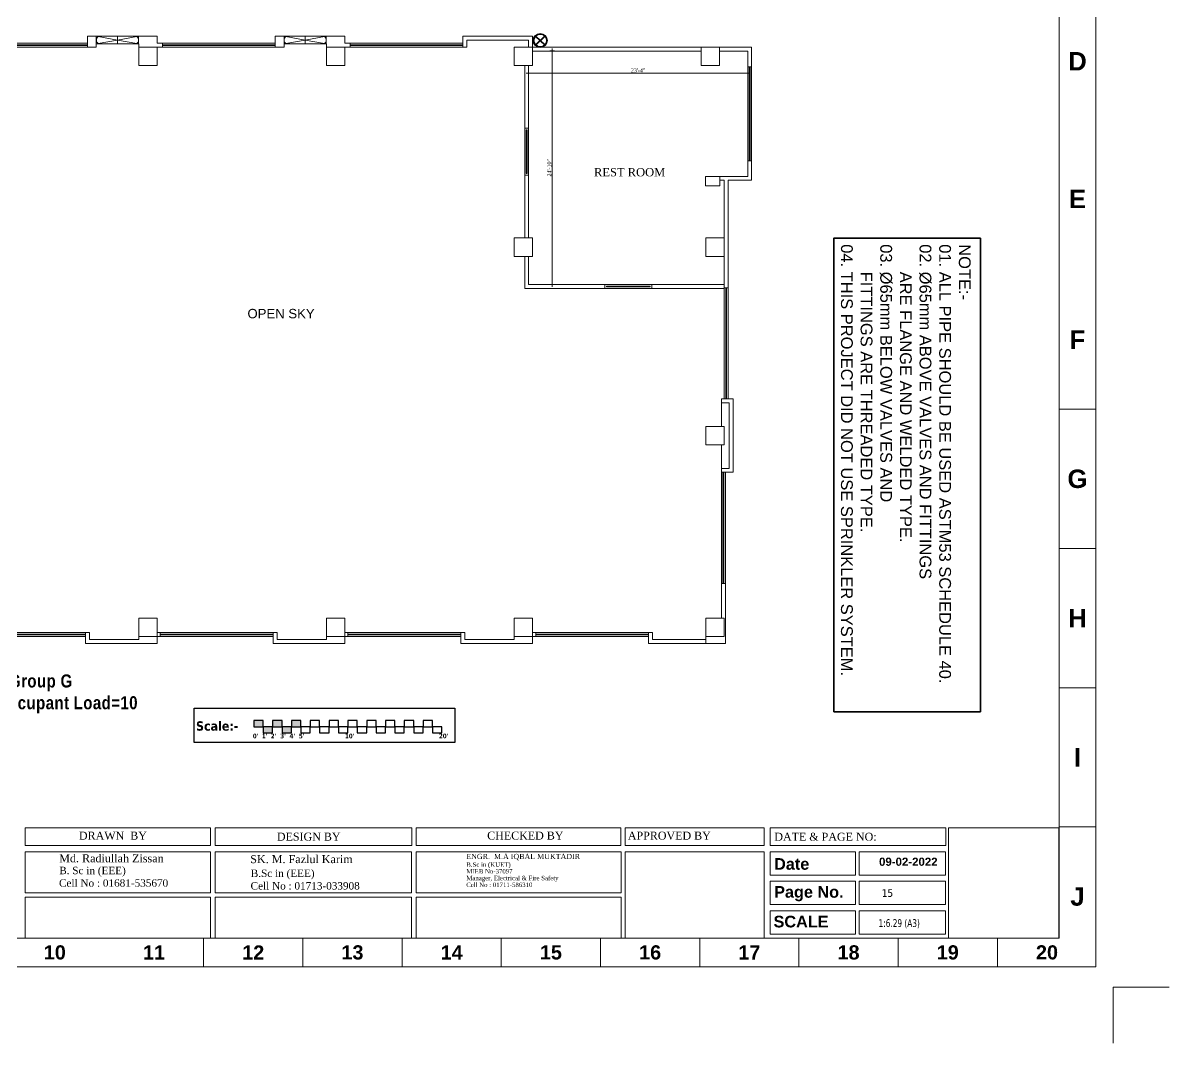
# Model space of a CAD drawing. Header units: inches. Extents: x -98933 to 1585249, y -3352739 to 192771.
# Drawn here: x 42716 to 44179, y 49138 to 50440 of the extents above; entities that cross this region are included whole.
import ezdxf

# ---------------------------------------------------------------- set-up
doc = ezdxf.new("R2010")
doc.units = ezdxf.units.IN
doc.header["$MEASUREMENT"] = 0
doc.header["$PDMODE"] = 35
doc.layers.get('0').update_dxf_attribs({"lineweight": 0})
doc.layers.get('Defpoints').update_dxf_attribs({"lineweight": 0})
for name, color, linetype in [('-TB', 7, 'Continuous'), ('FIREFIGHTING', 241, 'Continuous'), ('sprinkler', 100, 'Continuous'), ('T2', 254, 'Continuous')]:
    doc.layers.add(name, color=color, linetype=linetype)
for name, color, linetype, lineweight in [('AN-TEXT', 251, 'Continuous', 15), ('coloum', 220, 'Continuous', 0), ('COLUMN-2', 102, 'Continuous', 0), ('DIM 01', 250, 'Continuous', 9), ('DIM_WORKING', 7, 'Continuous', 0), ('FF-VALVES', 170, 'Continuous', 18), ('FIRE TEX', 7, 'Continuous', 53), ('Inline', 7, 'Continuous', 0), ('Layer1', 134, 'Continuous', 0), ('NI_TEXT', 144, 'Continuous', 15), ('Outline', 7, 'Continuous', 0), ('Scale', 7, 'Continuous', 0), ('Scale_Text', 7, 'Continuous', 0), ('SHEET', 186, 'Continuous', 35), ('Stair', 171, 'Continuous', 0), ('SYMBLE', 86, 'Continuous', 0), ('TEXT_TITLEBOX', 7, 'Continuous', 13), ('Titelblk', 7, 'Continuous', 25), ('TITLE', 7, 'Continuous', 20), ('WALL (I)', 7, 'Continuous', 0), ('workingdim', 252, 'Continuous', 5)]:
    doc.layers.add(name, color=color, linetype=linetype, lineweight=lineweight)
doc.styles.add('ARCH', font='times.ttf')
doc.styles.add('AREAL', font='arial.ttf')
doc.styles.add('arial narrow', font='tahoma.ttf')
doc.styles.add('isop', font='isocpeur.ttf')
doc.styles.add('REG', font='times.ttf')
doc.styles.add('SHT-TEXT-1', font='times.ttf', dxfattribs={"height": 12})
doc.styles.get("Standard").update_dxf_attribs({"font": 'arialbd.ttf', "height": 24})
doc.styles.add('style1', font='arial.ttf')
doc.dimstyles.new('Dim-Pres', dxfattribs={"dimtxt": 5.5, "dimasz": 2, "dimexe": 1.5, "dimexo": 1.5, "dimgap": 1, "dimtad": 3, "dimdec": 0, "dimzin": 3, "dimdsep": 46, "dimlunit": 4, "dimtxsty": 'REG', "dimblk": 'point', "dimcen": 2, "dimclrd": 256, "dimclre": 256, "dimclrt": 7, "dimadec": 0, "dimazin": 0, "dimtfac": 0.75, "dimtdec": 0, "dimtmove": 1, "dimatfit": 3, "dimldrblk": 'point', "dimfxl": 0, "dimtolj": 1, "dimtzin": 0, "dimlwd": -1, "dimlwe": -1, "dimarcsym": 1})

# ---------------------------------------------------------------- blocks, each defined once
blk = doc.blocks.new('dot')
at = {"color": 4}
for p, q in [((-1.5, 0), (1.5, 0)), ((0, 1.5), (0, -1.5))]:
    blk.add_line(p, q, dxfattribs=at)
at = {"color": 6, "const_width": 0.5}
blk.add_lwpolyline([(-0.25, 0, 1), (0.25, 0, 1)], format="xyb", close=True, dxfattribs=at)
blk = doc.blocks.new('point')
blk.add_blockref('dot', (0, 0))
blk = doc.blocks.new('*D370')
at = {"layer": 'Defpoints', "color": 0, "ltscale": 30, "transparency": 16777216}
for p in [(43392.3, 50404), (43391.7, 50106), (43397.5, 50106)]:
    blk.add_point(p, dxfattribs=at)
at = {"layer": 'Layer1', "ltscale": 30, "transparency": 16777216}
for p, q in [((43391.7, 50404), (43390.2, 50404)), ((43391.7, 50402), (43391.7, 50108)), ((43395.7, 50106), (43390.2, 50106))]:
    blk.add_line(p, q, dxfattribs=at)
at = {"layer": 'Layer1', "ltscale": 30, "transparency": 16777216, "xscale": 2, "yscale": 2, "zscale": 2}
for p, rotation in [((43391.7, 50404), 90), ((43391.7, 50106), 270)]:
    blk.add_blockref('point', p, dxfattribs=dict(at, rotation=rotation))
at = {"layer": 'Layer1', "color": 7, "ltscale": 30, "transparency": 16777216, "insert": (43388.1, 50255), "char_height": 5, "attachment_point": 5, "rotation": 90, "style": 'REG'}
blk.add_mtext('\\A1;24\'-10"', dxfattribs=at)
blk = doc.blocks.new('*D371')
at = {"layer": 'Defpoints', "color": 0, "ltscale": 30, "transparency": 16777216}
for p in [(43361.7, 50385.5), (43641.2, 50385.5), (43641.2, 50375.7)]:
    blk.add_point(p, dxfattribs=at)
at = {"layer": 'Layer1', "ltscale": 30, "transparency": 16777216}
for p, q in [((43361.7, 50379.7), (43361.7, 50374.2)), ((43363.7, 50375.7), (43639.2, 50375.7)), ((43641.2, 50379.7), (43641.2, 50374.2))]:
    blk.add_line(p, q, dxfattribs=at)
at = {"layer": 'Layer1', "ltscale": 30, "transparency": 16777216, "xscale": 2, "yscale": 2, "zscale": 2, "rotation": 180}
blk.add_blockref('point', (43361.7, 50375.7), dxfattribs=at)
at = {"layer": 'Layer1', "ltscale": 30, "transparency": 16777216, "xscale": 2, "yscale": 2, "zscale": 2}
blk.add_blockref('point', (43641.2, 50375.7), dxfattribs=at)
at = {"layer": 'Layer1', "color": 7, "ltscale": 30, "transparency": 16777216, "insert": (43501.4, 50379.2), "char_height": 5, "attachment_point": 5, "style": 'REG'}
blk.add_mtext('\\A1;23\'-4"', dxfattribs=at)
blk = doc.blocks.new('hkhjhj')
at = {"layer": 'FIRE TEX'}
h = blk.add_hatch(color=1, dxfattribs=at)
h.paths.add_polyline_path([(-254795, 700848, 1), (-254755, 699094, 1)])
h.paths.add_polyline_path([(-254793, 700778, -1), (-254757, 699164, -1)], flags=16)
at = {"layer": 'sprinkler', "color": 1}
for radius in [877, 807]:
    blk.add_circle((-254775, 699971), radius, dxfattribs=at)
at = {"layer": 'T2', "color": 1, "linetype": 'Continuous', "lineweight": 40}
for p, q in [((-255359, 700527), (-254191, 699414)), ((-254196, 700533), (-255354, 699409))]:
    blk.add_line(p, q, dxfattribs=at)
blk = doc.blocks.new('www')
at = {"layer": 'SHEET', "color": 7}
blk.add_lwpolyline([(-53842.73, 39693.39), (-53450.73, 39693.39), (-53450.73, 39572.23), (-53842.73, 39572.23)], close=True, dxfattribs=at)
at = {"layer": 'NI_TEXT', "insert": (-53837.57, 39685.33), "char_height": 9.7537, "width": 1359.5649, "attachment_point": 1, "style": 'AREAL'}
blk.add_mtext('{\\C5;NOTE:-\\C96;\\P\\C0;01. ALL PIPE SHOULD BE USED ASTM53 SCHEDULE 40.\\P02. Ø65mm ABOVE VALVES AND FITTINGS \\P      ARE FLANGE AND WELDED TYPE.\\P03. Ø65mm BELOW VALVES AND \\P      FITTINGS ARE THREADED TYPE.\\P04. THIS PROJECT DID NOT USE SPRINKLER SYSTEM.}', dxfattribs=at)
blk = doc.blocks.new('PAGE')
at = {"layer": 'Inline', "color": 252, "lineweight": 15}
blk.add_lwpolyline([(178051640.63, 22656441.11), (178051640.63, 22657235.79), (178050505.36, 22657235.79), (178050505.36, 22656441.11)], close=True, dxfattribs=at)
at = {"layer": 'Outline', "color": 252, "lineweight": 15}
for p, q in [((178051662.57, 22656424.24), (178051662.57, 22657252.66)), ((178050483.42, 22656424.24), (178051662.57, 22656424.24))]:
    blk.add_line(p, q, dxfattribs=at)
at = {"layer": 'Scale', "color": 252, "lineweight": 9}
for p, q in [((178051640.63, 22656755.67), (178051662.57, 22656755.67)), ((178051640.63, 22656672.88), (178051662.57, 22656672.88)), ((178051640.63, 22656590.1), (178051662.57, 22656590.1)), ((178051640.63, 22656507.32), (178051662.57, 22656507.32)), ((178051640.63, 22656507.32), (178051662.57, 22656507.32)), ((178051640.63, 22656507.32), (178051662.57, 22656507.32)), ((178051131.99, 22656424.24), (178051131.99, 22656441.11)), ((178051190.99, 22656424.24), (178051190.99, 22656441.11)), ((178051249.99, 22656424.24), (178051249.99, 22656441.11)), ((178051308.99, 22656424.24), (178051308.99, 22656441.11)), ((178051367.98, 22656424.24), (178051367.98, 22656441.11)), ((178051426.98, 22656424.24), (178051426.98, 22656441.11)), ((178051485.98, 22656424.24), (178051485.98, 22656441.11)), ((178051544.98, 22656424.24), (178051544.98, 22656441.11)), ((178051603.97, 22656424.24), (178051603.97, 22656441.11))]:
    blk.add_line(p, q, dxfattribs=at)
at = {"layer": 'Scale_Text', "color": 252, "lineweight": 13, "attachment_point": 5}
for s, insert, char_height, width in [('D', (178051651.6, 22656962.62), 10.97, 8.3603), ('E', (178051651.6, 22656880.75), 10.97, 8.3603), ('F', (178051651.6, 22656797.06), 10.97, 8.3603), ('G', (178051651.6, 22656714.27), 10.97, 8.3603), ('H', (178051651.6, 22656631.49), 10.97, 8.3603), ('I', (178051651.6, 22656548.71), 10.97, 8.3603), ('J', (178051651.6, 22656465.93), 10.97, 8.3603), ('10', (178051043.5, 22656432.67), 8.435, 2.5102), ('11', (178051102.49, 22656432.67), 8.435, 2.5102), ('12', (178051161.49, 22656432.67), 8.435, 2.5102), ('13', (178051220.49, 22656432.67), 8.435, 2.5102), ('14', (178051279.49, 22656432.67), 8.435, 2.5102), ('15', (178051338.49, 22656432.67), 8.435, 2.5102), ('16', (178051397.48, 22656432.67), 8.435, 2.5102), ('17', (178051456.48, 22656432.67), 8.435, 2.5102), ('18', (178051515.48, 22656432.67), 8.435, 2.5102), ('19', (178051574.48, 22656432.67), 8.435, 2.5102), ('20', (178051633.47, 22656432.67), 8.435, 2.5102)]:
    blk.add_mtext(s, dxfattribs=dict(at, insert=insert, char_height=char_height, width=width))
blk = doc.blocks.new('Title')
at = {"layer": 'Defpoints', "color": 1, "ltscale": 10}
blk.add_lwpolyline([(-98623, -88042.4), (-98623, -87942.4), (-98523, -87942.4)], dxfattribs=at)
at = {"layer": 'Titelblk', "color": 3, "linetype": 'Continuous', "lineweight": 0, "xscale": 3.014611567961765, "yscale": 3.014611567959946, "zscale": 3.014611567966516}
blk.add_blockref('PAGE', (-536855255.8, -68388224), dxfattribs=at)

msp = doc.modelspace()

# ---------------------------------------------------------------- hatches: boundary and pattern name
at = {"layer": 'DIM 01', "lineweight": -2}
h = msp.add_hatch(color=2, dxfattribs=at)
h.dxf.hatch_style = 1
h.paths.add_polyline_path([(43023.06, 49549.84), (43011.06, 49549.84), (43011.06, 49541.9), (43023.06, 49541.9)])
h.paths.add_polyline_path([(43047.06, 49549.84), (43035.06, 49549.84), (43035.06, 49541.9), (43047.06, 49541.9)])
h.paths.add_polyline_path([(43059.06, 49541.9), (43047.06, 49541.9), (43047.06, 49533.95), (43059.06, 49533.95)])
h.paths.add_polyline_path([(43035.06, 49541.9), (43023.06, 49541.9), (43023.06, 49533.95), (43035.06, 49533.95)])
h.paths.add_polyline_path([(43071.06, 49549.84), (43059.06, 49549.84), (43059.06, 49541.9), (43071.06, 49541.9)])

# ---------------------------------------------------------------- linework, layer by layer
at = {"layer": 'COLUMN-2', "color": 7}
for points in [[(43366.7, 50408.98), (43343.2, 50408.98), (43343.2, 50385.48), (43366.7, 50385.48)], [(43581.7, 50408.98), (43605.2, 50408.98), (43605.2, 50385.48), (43581.7, 50385.48)], [(43366.7, 50141.98), (43343.2, 50141.98), (43343.2, 50165.48), (43366.7, 50165.48)], [(43587.7, 50141.98), (43611.2, 50141.98), (43611.2, 50165.48), (43587.7, 50165.48)]]:
    msp.add_lwpolyline(points, close=True, dxfattribs=at)
msp.add_lwpolyline([(43605.45, 50243.98), (43587.45, 50243.98), (43587.45, 50231.98), (43605.45, 50231.98), (43605.45, 50243.98)], dxfattribs=at)
at = {"layer": 'DIM 01', "color": 7, "lineweight": -2}
for points in [[(42934.92, 49565.32), (43267.55, 49565.32), (43267.55, 49521.55), (42934.92, 49521.55)], [(43011.06, 49541.9), (43023.06, 49541.9), (43023.06, 49549.84), (43011.06, 49549.84)], [(43035.06, 49541.9), (43047.06, 49541.9), (43047.06, 49549.84), (43035.06, 49549.84)], [(43059.06, 49541.9), (43071.06, 49541.9), (43071.06, 49549.84), (43059.06, 49549.84)], [(43083.06, 49541.9), (43095.06, 49541.9), (43095.06, 49549.84), (43083.06, 49549.84)], [(43107.06, 49541.9), (43119.06, 49541.9), (43119.06, 49549.84), (43107.06, 49549.84)], [(43131.06, 49541.9), (43143.06, 49541.9), (43143.06, 49549.84), (43131.06, 49549.84)], [(43155.06, 49541.9), (43167.06, 49541.9), (43167.06, 49549.84), (43155.06, 49549.84)], [(43179.06, 49541.9), (43191.06, 49541.9), (43191.06, 49549.84), (43179.06, 49549.84)], [(43203.06, 49541.9), (43215.06, 49541.9), (43215.06, 49549.84), (43203.06, 49549.84)], [(43227.06, 49541.9), (43239.06, 49541.9), (43239.06, 49549.84), (43227.06, 49549.84)], [(43023.06, 49533.95), (43035.06, 49533.95), (43035.06, 49541.9), (43023.06, 49541.9)], [(43047.06, 49533.95), (43059.06, 49533.95), (43059.06, 49541.9), (43047.06, 49541.9)], [(43071.06, 49533.95), (43083.06, 49533.95), (43083.06, 49541.9), (43071.06, 49541.9)], [(43095.06, 49533.95), (43107.06, 49533.95), (43107.06, 49541.9), (43095.06, 49541.9)], [(43119.06, 49533.95), (43131.06, 49533.95), (43131.06, 49541.9), (43119.06, 49541.9)], [(43143.06, 49533.95), (43155.06, 49533.95), (43155.06, 49541.9), (43143.06, 49541.9)], [(43167.06, 49533.95), (43179.06, 49533.95), (43179.06, 49541.9), (43167.06, 49541.9)], [(43191.06, 49533.95), (43203.06, 49533.95), (43203.06, 49541.9), (43191.06, 49541.9)], [(43215.06, 49533.95), (43227.06, 49533.95), (43227.06, 49541.9), (43215.06, 49541.9)], [(43239.06, 49533.95), (43251.06, 49533.95), (43251.06, 49541.9), (43239.06, 49541.9)]]:
    msp.add_lwpolyline(points, close=True, dxfattribs=at)
at = {"layer": 'DIM_WORKING', "color": 7, "ltscale": 30}
for p, q in [((43641.2, 50383.98), (43646.2, 50383.98)), ((43641.2, 50263.98), (43646.2, 50263.98)), ((43356.7, 50141.98), (43356.7, 50100.98)), ((43361.7, 50141.98), (43361.7, 50105.98)), ((43361.7, 50105.98), (43366.7, 50105.98)), ((43366.7, 50105.98), (43458.95, 50105.98)), ((43518.95, 50105.98), (43611.2, 50105.98)), ((43356.7, 50100.98), (43458.95, 50100.98)), ((43518.95, 50100.98), (43611.2, 50100.98))]:
    msp.add_line(p, q, dxfattribs=at)
for points in [[(43361.7, 50408.98), (43361.7, 50417.98)], [(43366.7, 50408.98), (43366.7, 50422.98)]]:
    msp.add_lwpolyline(points, dxfattribs=at)
at = {"layer": 'Layer1', "color": 7, "ltscale": 30}
for p, q in [((43361.7, 50305.48), (43356.7, 50305.48)), ((43361.7, 50245.48), (43356.7, 50245.48)), ((43458.95, 50105.98), (43458.95, 50100.98)), ((43518.95, 50105.98), (43518.95, 50100.98))]:
    msp.add_line(p, q, dxfattribs=at)
for points in [[(43356.7, 50305.48), (43361.7, 50305.48), (43361.7, 50245.48), (43356.7, 50245.48)], [(43358.7, 50303.48), (43359.7, 50303.48), (43359.7, 50247.48), (43358.7, 50247.48)], [(43518.95, 50105.98), (43458.95, 50105.98), (43458.95, 50100.98), (43518.95, 50100.98)], [(43516.95, 50103.98), (43460.95, 50103.98), (43460.95, 50102.98), (43516.95, 50102.98)]]:
    msp.add_lwpolyline(points, close=True, dxfattribs=at)
at = {"layer": 'Stair', "color": 7, "ltscale": 30}
for p, q in [((43641.2, 50383.98), (43641.2, 50263.98)), ((43643.2, 50383.98), (43643.2, 50263.98)), ((43644.2, 50383.98), (43644.2, 50263.98)), ((43646.2, 50383.98), (43646.2, 50263.98))]:
    msp.add_line(p, q, dxfattribs=at)
at = {"layer": 'TEXT_TITLEBOX'}
for p, q in [((42719.47, 49390.21), (42719.47, 49412.88)), ((42719.47, 49412.88), (42955.62, 49412.88)), ((42955.62, 49412.88), (42955.62, 49390.21)), ((42961.72, 49390.21), (42961.72, 49412.88)), ((42961.72, 49412.88), (43212.53, 49412.88)), ((43212.53, 49412.88), (43212.53, 49390.21)), ((43218.01, 49390.21), (43218.01, 49412.88)), ((43218.01, 49412.88), (43479.55, 49412.88)), ((43479.55, 49412.88), (43479.55, 49390.21)), ((43484.91, 49390.21), (43484.91, 49412.88)), ((43484.91, 49412.88), (43662.12, 49412.88)), ((43662.12, 49412.88), (43662.12, 49390.21)), ((43669.72, 49390.21), (43669.72, 49412.88)), ((43669.72, 49412.88), (43894.11, 49412.88)), ((43894.11, 49412.88), (43894.11, 49390.21)), ((43897.44, 49271.91), (43897.44, 49412.88)), ((43897.44, 49412.88), (44038.41, 49412.88)), ((44038.41, 49412.88), (44038.41, 49271.91)), ((42955.62, 49390.21), (42719.47, 49390.21)), ((43212.53, 49390.21), (42961.72, 49390.21)), ((43479.55, 49390.21), (43218.01, 49390.21)), ((43662.12, 49390.21), (43484.91, 49390.21)), ((43894.11, 49390.21), (43669.72, 49390.21)), ((42719.39, 49329.86), (42719.39, 49382.22)), ((42719.39, 49382.22), (42955.78, 49382.22)), ((42955.78, 49382.22), (42955.78, 49329.86)), ((42961.79, 49329.9), (42961.79, 49382.25)), ((42961.79, 49382.25), (43212.43, 49382.25)), ((43212.43, 49382.25), (43212.43, 49329.9)), ((43218.1, 49329.9), (43218.1, 49382.25)), ((43218.1, 49382.25), (43479.63, 49382.25)), ((43479.63, 49382.25), (43479.63, 49329.9)), ((43484.91, 49271.91), (43484.91, 49382.25)), ((43484.91, 49382.25), (43662.12, 49382.25)), ((43662.12, 49382.25), (43662.12, 49271.91)), ((43669.72, 49352.57), (43669.72, 49382.25)), ((43669.72, 49382.25), (43778.82, 49382.25)), ((43778.82, 49382.25), (43778.82, 49352.57)), ((43783.46, 49352.57), (43783.46, 49382.25)), ((43783.46, 49382.25), (43893.53, 49382.25)), ((43893.53, 49382.25), (43893.53, 49352.57)), ((43778.82, 49352.57), (43669.72, 49352.57)), ((43669.72, 49314.93), (43669.72, 49344.61)), ((43669.72, 49344.61), (43778.82, 49344.61)), ((43778.82, 49344.61), (43778.82, 49314.93)), ((43893.53, 49352.57), (43783.46, 49352.57)), ((43783.46, 49314.93), (43783.46, 49344.61)), ((43783.46, 49344.61), (43893.53, 49344.61)), ((43893.53, 49344.61), (43893.53, 49314.93)), ((42955.78, 49329.86), (42719.39, 49329.86)), ((43212.43, 49329.9), (42961.79, 49329.9)), ((43479.63, 49329.9), (43218.1, 49329.9)), ((42719.39, 49271.87), (42719.39, 49324.23)), ((42719.39, 49324.23), (42955.78, 49324.23)), ((42955.78, 49324.23), (42955.78, 49271.87)), ((42961.79, 49271.91), (42961.79, 49324.27)), ((42961.79, 49324.27), (43212.43, 49324.27)), ((43212.43, 49324.27), (43212.43, 49271.91)), ((43218.1, 49271.91), (43218.1, 49324.27)), ((43218.1, 49324.27), (43479.63, 49324.27)), ((43479.63, 49324.27), (43479.63, 49271.91)), ((43778.82, 49314.93), (43669.72, 49314.93)), ((43893.53, 49314.93), (43783.46, 49314.93)), ((43669.72, 49277.29), (43669.72, 49306.98)), ((43669.72, 49306.98), (43778.82, 49306.98)), ((43778.82, 49306.98), (43778.82, 49277.29)), ((43783.46, 49277.29), (43783.46, 49306.98)), ((43783.46, 49306.98), (43893.53, 49306.98)), ((43893.53, 49306.98), (43893.53, 49277.29)), ((42955.78, 49271.87), (42719.39, 49271.87)), ((43212.43, 49271.91), (42961.79, 49271.91)), ((43479.63, 49271.91), (43218.1, 49271.91)), ((43662.12, 49271.91), (43484.91, 49271.91)), ((43778.82, 49277.29), (43669.72, 49277.29)), ((43893.53, 49277.29), (43783.46, 49277.29)), ((44038.41, 49271.91), (43897.44, 49271.91))]:
    msp.add_line(p, q, dxfattribs=at)
at = {"layer": 'WALL (I)', "color": 7, "ltscale": 30}
for p, q in [((43366.7, 50408.98), (43581.7, 50408.98)), ((43366.7, 50403.98), (43581.7, 50403.98)), ((43605.2, 50408.98), (43646.2, 50408.98)), ((43605.2, 50403.98), (43641.2, 50403.98)), ((43641.2, 50383.98), (43641.2, 50403.98)), ((43646.2, 50383.98), (43646.2, 50408.98)), ((43356.7, 50305.48), (43356.7, 50385.48)), ((43361.7, 50305.48), (43361.7, 50385.48)), ((43641.2, 50243.98), (43641.2, 50263.98)), ((43646.2, 50238.98), (43646.2, 50263.98)), ((43356.7, 50165.48), (43356.7, 50245.48)), ((43361.7, 50165.48), (43361.7, 50245.48)), ((43641.2, 50243.98), (43605.45, 50243.98)), ((43605.45, 50238.98), (43611.2, 50238.98)), ((43611.2, 50165.48), (43611.2, 50238.98)), ((43616.2, 50101.98), (43616.2, 50238.98)), ((43616.2, 50238.98), (43646.2, 50238.98)), ((43611.2, 50101.98), (43611.2, 50203.98)), ((43605.2, 50141.98), (43607.7, 50141.98)), ((43611.2, 50101.98), (43616.2, 50101.98))]:
    msp.add_line(p, q, dxfattribs=at)
at = {"layer": 'workingdim', "color": 7, "ltscale": 30}
for p, q in [((42654.95, 50413.98), (42798.95, 50413.98)), ((42654.95, 50411.98), (42798.95, 50411.98)), ((42654.95, 50410.98), (42798.95, 50410.98)), ((42887.7, 50422.98), (42798.95, 50422.98)), ((42798.95, 50422.98), (42798.95, 50408.98)), ((42864.2, 50412.98), (42810.07, 50412.98)), ((42810.07, 50412.98), (42810.07, 50408.98)), ((42837.07, 50417.98), (42812.52, 50413.44)), ((42812.52, 50413.44), (42837.07, 50417.98)), ((42812.53, 50422.53), (42837.07, 50417.98)), ((42837.07, 50422.98), (42837.07, 50412.98)), ((42837.07, 50417.98), (42861.6, 50422.53)), ((42861.62, 50413.44), (42837.07, 50417.98)), ((42864.07, 50422.98), (42864.07, 50412.98)), ((42864.2, 50408.98), (42864.2, 50412.98)), ((42887.7, 50413.98), (42887.7, 50422.98)), ((42894.45, 50413.98), (42887.7, 50413.98)), ((42894.45, 50413.98), (43038.45, 50413.98)), ((42894.45, 50408.98), (42894.45, 50413.98)), ((42894.45, 50411.98), (43038.45, 50411.98)), ((42894.45, 50410.98), (43038.45, 50410.98)), ((43127.2, 50422.98), (43038.45, 50422.98)), ((43038.45, 50422.98), (43038.45, 50408.98)), ((43103.7, 50412.98), (43049.57, 50412.98)), ((43049.57, 50412.98), (43049.57, 50408.98)), ((43076.57, 50417.98), (43052.02, 50413.44)), ((43052.02, 50413.44), (43076.57, 50417.98)), ((43052.03, 50422.53), (43076.57, 50417.98)), ((43076.57, 50422.98), (43076.57, 50412.98)), ((43076.57, 50417.98), (43101.1, 50422.53)), ((43101.12, 50413.44), (43076.57, 50417.98)), ((43103.57, 50422.98), (43103.57, 50412.98)), ((43103.7, 50408.98), (43103.7, 50412.98)), ((43127.2, 50413.98), (43127.2, 50422.98)), ((43133.95, 50413.98), (43127.2, 50413.98)), ((43133.95, 50413.98), (43277.95, 50413.98)), ((43133.95, 50408.98), (43133.95, 50413.98)), ((43133.95, 50411.98), (43277.95, 50411.98)), ((43133.95, 50410.98), (43277.95, 50410.98)), ((43366.7, 50422.98), (43277.95, 50422.98)), ((43277.95, 50422.98), (43277.95, 50408.98)), ((43361.7, 50417.98), (43282.95, 50417.98)), ((43282.95, 50417.98), (43282.95, 50408.98)), ((42654.95, 50408.98), (42798.95, 50408.98)), ((42798.95, 50408.98), (42810.07, 50408.98)), ((42887.7, 50408.98), (42894.45, 50408.98)), ((42894.45, 50408.98), (43038.45, 50408.98)), ((43038.45, 50408.98), (43049.57, 50408.98)), ((43127.2, 50408.98), (43133.95, 50408.98)), ((43133.95, 50408.98), (43277.95, 50408.98)), ((43277.95, 50408.98), (43282.95, 50408.98)), ((43611.2, 50101.98), (43611.2, 49959.98)), ((43613.2, 50101.98), (43613.2, 49959.98)), ((43614.2, 50101.98), (43614.2, 49959.98)), ((43616.2, 50101.98), (43616.2, 49959.98)), ((43622.7, 49959.98), (43607.7, 49959.98)), ((43607.7, 49959.98), (43607.7, 49954.98)), ((43622.7, 49901.48), (43622.7, 49959.98)), ((43617.7, 49954.98), (43607.7, 49954.98)), ((43615.2, 49954.98), (43617.7, 49954.98)), ((43617.7, 49901.48), (43617.7, 49954.98)), ((43617.7, 49901.48), (43617.7, 49871.48)), ((43622.7, 49901.48), (43622.7, 49866.48)), ((43617.7, 49871.48), (43607.7, 49871.48)), ((43607.7, 49866.48), (43607.7, 49871.48)), ((43615.2, 49871.48), (43617.7, 49871.48)), ((43607.7, 49724.48), (43607.7, 49866.48)), ((43622.7, 49866.48), (43607.7, 49866.48)), ((43609.7, 49724.48), (43609.7, 49866.48)), ((43610.7, 49724.48), (43610.7, 49866.48)), ((43612.7, 49724.48), (43612.7, 49866.48)), ((43607.7, 49724.48), (43612.7, 49724.48)), ((43607.7, 49724.48), (43607.7, 49680.48)), ((43612.7, 49647.98), (43612.7, 49724.48)), ((43605.2, 49680.48), (43607.7, 49680.48)), ((43607.7, 49680.48), (43607.7, 49680.48)), ((42652.2, 49661.98), (42796.2, 49661.98)), ((42652.2, 49659.98), (42796.2, 49659.98)), ((42652.2, 49658.98), (42796.2, 49658.98)), ((42652.2, 49656.98), (42796.2, 49656.98)), ((42796.2, 49647.98), (42796.2, 49661.98)), ((42796.2, 49661.98), (42801.2, 49661.98)), ((42801.2, 49652.98), (42801.2, 49661.98)), ((42864.2, 49652.98), (42801.2, 49652.98)), ((42864.2, 49656.98), (42864.2, 49652.98)), ((42887.7, 49661.98), (42891.7, 49661.98)), ((42887.7, 49661.98), (42887.7, 49647.98)), ((42891.7, 49656.98), (42887.7, 49656.98)), ((42891.7, 49661.98), (43035.7, 49661.98)), ((42891.7, 49661.98), (42891.7, 49656.98)), ((42891.7, 49659.98), (43035.7, 49659.98)), ((42891.7, 49658.98), (43035.7, 49658.98)), ((42891.7, 49656.98), (43035.7, 49656.98)), ((43035.7, 49647.98), (43035.7, 49661.98)), ((43035.7, 49661.98), (43040.7, 49661.98)), ((43040.7, 49652.98), (43040.7, 49661.98)), ((43103.7, 49652.98), (43040.7, 49652.98)), ((43103.7, 49656.98), (43103.7, 49652.98)), ((43127.2, 49661.98), (43131.2, 49661.98)), ((43127.2, 49661.98), (43127.2, 49647.98)), ((43131.2, 49656.98), (43127.2, 49656.98)), ((43131.2, 49661.98), (43275.2, 49661.98)), ((43131.2, 49661.98), (43131.2, 49656.98)), ((43131.2, 49659.98), (43275.2, 49659.98)), ((43131.2, 49658.98), (43275.2, 49658.98)), ((43131.2, 49656.98), (43275.2, 49656.98)), ((43275.2, 49647.98), (43275.2, 49661.98)), ((43275.2, 49661.98), (43280.2, 49661.98)), ((43280.2, 49652.98), (43280.2, 49661.98)), ((43343.2, 49652.98), (43280.2, 49652.98)), ((43343.2, 49656.98), (43343.2, 49652.98)), ((43366.7, 49661.98), (43370.7, 49661.98)), ((43366.7, 49661.98), (43366.7, 49647.98)), ((43370.7, 49656.98), (43366.7, 49656.98)), ((43370.7, 49661.98), (43514.7, 49661.98)), ((43370.7, 49661.98), (43370.7, 49656.98)), ((43370.7, 49659.98), (43514.7, 49659.98)), ((43370.7, 49658.98), (43514.7, 49658.98)), ((43370.7, 49656.98), (43514.7, 49656.98)), ((43514.7, 49647.98), (43514.7, 49661.98)), ((43514.7, 49661.98), (43519.7, 49661.98)), ((43519.7, 49652.98), (43519.7, 49661.98)), ((43587.7, 49652.98), (43519.7, 49652.98)), ((43587.7, 49656.98), (43587.7, 49647.98)), ((42887.7, 49647.98), (42796.2, 49647.98)), ((43127.2, 49647.98), (43035.7, 49647.98)), ((43366.7, 49647.98), (43275.2, 49647.98)), ((43612.7, 49647.98), (43514.7, 49647.98))]:
    msp.add_line(p, q, dxfattribs=at)
for points in [[(42810.07, 50422.98), (42864.07, 50422.98), (42864.07, 50412.98), (42810.07, 50412.98), (42810.07, 50422.98)], [(43049.57, 50422.98), (43103.57, 50422.98), (43103.57, 50412.98), (43049.57, 50412.98), (43049.57, 50422.98)], [(43607.7, 49954.98), (43607.7, 49924.98)], [(43607.7, 49901.48), (43607.7, 49871.48)]]:
    msp.add_lwpolyline(points, dxfattribs=at)
for points in [[(42864.2, 50408.98), (42887.7, 50408.98), (42887.7, 50385.48), (42864.2, 50385.48)], [(43103.7, 50408.98), (43127.2, 50408.98), (43127.2, 50385.48), (43103.7, 50385.48)], [(43587.7, 49924.98), (43611.2, 49924.98), (43611.2, 49901.48), (43587.7, 49901.48)], [(42864.2, 49656.98), (42887.7, 49656.98), (42887.7, 49680.48), (42864.2, 49680.48)], [(43103.7, 49656.98), (43127.2, 49656.98), (43127.2, 49680.48), (43103.7, 49680.48)], [(43366.7, 49656.98), (43343.2, 49656.98), (43343.2, 49680.48), (43366.7, 49680.48)], [(43587.7, 49656.98), (43611.2, 49656.98), (43611.2, 49680.48), (43587.7, 49680.48)]]:
    msp.add_lwpolyline(points, close=True, dxfattribs=at)
for centre, start, end in [((42815.89, 50417.98), 126.37749, 233.41327), ((42858.25, 50417.98), 306.58673, 53.62251), ((43055.39, 50417.98), 126.37749, 233.41327), ((43097.75, 50417.98), 306.58673, 53.62251)]:
    msp.add_arc(centre, 5.65, start, end, dxfattribs=at)

# ---------------------------------------------------------------- block references
at = {"layer": 'FIREFIGHTING', "color": 201, "xscale": 1.541805160435615, "yscale": 1.541805160435615, "zscale": 1.541805160450333, "rotation": 270}
msp.add_blockref('www', (-17261.36, -32849.61), dxfattribs=at)
at = {"layer": 'T2', "color": 7, "linetype": 'Continuous', "lineweight": 5, "xscale": 0.0100800000000163, "yscale": 0.0100800000000163, "zscale": 0.0100800000000163}
msp.add_blockref('hkhjhj', (45944.66, 43361.7), dxfattribs=at)
at = {"layer": 'TITLE', "xscale": 0.7117836411125609, "yscale": 0.7117836411125609, "zscale": 0.7117836352222188}
msp.add_blockref('Title', (114305.9, 111805.31), dxfattribs=at)

# ---------------------------------------------------------------- texts
at = {"layer": '-TB', "lineweight": 0, "insert": (43812.27, 49334.4), "char_height": 9.65, "width": 34.2122, "attachment_point": 1, "style": 'arial narrow'}
msp.add_mtext('15', dxfattribs=at)
at = {"color": 7, "insert": (42584.86, 49559.81), "char_height": 16.6905, "width": 512.5918, "attachment_point": 4}
msp.add_mtext('{\\fArial Narrow|b1|i0|c0|p34;\\T1.05;Occupancy Group G\\PMaximum Occupant Load=10\\P\\fStaccato222 BT|b0|i0|c0|p66;\\T1;\\P\\fRomantic|b0|i0|c2|p2;\\H0.5455x;  }', dxfattribs=at)
at = {"layer": 'AN-TEXT', "lineweight": 25, "attachment_point": 1, "style": 'isop'}
for s, insert, char_height, width in [('{\\fTahoma|b1|i0|c0|p34;\\C7;Scale:-}', (42937.3, 49548.79), 12, 50.5478), ("{\\fTahoma|b1|i0|c0|p34;\\C7;0'}", (43009.8, 49533.04), 6, 8.2447), ("{\\fTahoma|b1|i0|c0|p34;\\C7;1'}", (43021.35, 49533.04), 6, 8.2447), ("{\\fTahoma|b1|i0|c0|p34;\\C7;2'}", (43032.69, 49533.04), 6, 8.2447), ("{\\fTahoma|b1|i0|c0|p34;\\C7;3'}", (43044.83, 49533.04), 6, 8.2447), ("{\\fTahoma|b1|i0|c0|p34;\\C7;4'}", (43056.67, 49533.04), 6, 8.2447), ("{\\fTahoma|b1|i0|c0|p34;\\C7;5'}", (43068.51, 49533.04), 6, 8.2447), ("{\\fTahoma|b1|i0|c0|p34;\\C7;10'}", (43127.36, 49533.04), 6, 8.2447), ("{\\fTahoma|b1|i0|c0|p34;\\C7;20'}", (43247.2, 49533.04), 6, 8.2447)]:
    msp.add_mtext(s, dxfattribs=dict(at, insert=insert, char_height=char_height, width=width))
at = {"layer": 'coloum', "color": 7, "lineweight": 13, "insert": (43045.82, 50074.95), "char_height": 12, "width": 259.1873, "attachment_point": 2, "style": 'style1'}
msp.add_mtext('OPEN SKY', dxfattribs=at)
at = {"layer": 'FF-VALVES', "color": 7, "style": 'arial narrow', "width": 0.8}
msp.add_text('1:6.29 (A3)', height=9.937, dxfattribs=at).set_placement((43808.18, 49286.29))
at = {"layer": 'SYMBLE', "color": 7, "ltscale": 30, "insert": (43445.17, 50254.64), "char_height": 10.56, "width": 108.1216, "attachment_point": 1, "style": 'ARCH'}
msp.add_mtext('REST ROOM', dxfattribs=at)
at = {"layer": 'TEXT_TITLEBOX', "lineweight": 25, "style": 'SHT-TEXT-1'}
for s, height, p in [('DRAWN  BY', 10.131, (42787.93, 49397.77)), ('DESIGN BY', 10.131, (43040.53, 49396.54)), ('CHECKED BY', 10.131, (43308.8, 49397.87)), ('APPROVED BY', 10.1308, (43488.27, 49397.81)), ('DATE & PAGE NO:', 10.1308, (43675.22, 49396.42)), ('Md. Radiullah Zissan', 10.2145, (42762.72, 49368.82)), ('SK. M. Fazlul Karim', 10.2145, (43006.5, 49367.78)), ('ENGR.  M.A IQBAL MUKTADIR', 6.6584, (43282.15, 49372.99)), ('B. Sc in (EEE)', 9.4579, (42762.8, 49353.68)), ('B.Sc in (EEE)', 9.4579, (43007.21, 49350.1)), ('B.Sc in (KUET)', 5.6739, (43282.21, 49363.1)), ('MIEB No-37097', 5.6739, (43282.21, 49354.58)), ('Cell No : 01681-535670', 9.4579, (42762.53, 49337.68)), ('Cell No : 01713-033908', 9.4579, (43006.94, 49334.1)), ('Cell No : 01711-586310', 5.6739, (43282.05, 49337.27)), ('Manager, Electrical & Fire Safety', 5.6739, (43282.21, 49345.92))]:
    msp.add_text(s, height=height, dxfattribs=at).set_placement(p)
at = {"layer": 'TEXT_TITLEBOX', "lineweight": 25}
for s, height, p in [('Date', 14.829, (43674.92, 49359.36)), ('09-02-2022', 10.451, (43808.79, 49364.37)), ('Page No.', 14.829, (43674.93, 49323.67))]:
    msp.add_text(s, height=height, dxfattribs=at).set_placement(p)
at = {"layer": 'TEXT_TITLEBOX', "color": 1, "lineweight": 25}
msp.add_text('SCALE', height=14.829, dxfattribs=at).set_placement((43674.16, 49285.8))

# ---------------------------------------------------------------- dimensions: what is measured, and where the dimension line sits
at = {"layer": 'Layer1', "ltscale": 30}
dim = msp.add_linear_dim(base=(43391.66, 50105.98), p1=(43392.25, 50403.98), p2=(43397.52, 50105.98), angle=90, dimstyle='Dim-Pres', override={"dimtxt": 5, "dimfxl": 4, "dimfxlon": 1}, dxfattribs=at)
dim.commit()
dim.dimension.update_dxf_attribs({"geometry": '*D370', "text_midpoint": (43388.12, 50254.98)})
dim = msp.add_linear_dim(base=(43641.19581987, 50375.65434587), p1=(43361.69581987, 50385.48379378), p2=(43641.19581987, 50385.48379378), dimstyle='Dim-Pres', override={"dimtxt": 5, "dimfxl": 4, "dimfxlon": 1}, dxfattribs=at)
dim.commit()
dim.dimension.update_dxf_attribs({"geometry": '*D371', "text_midpoint": (43501.44581987, 50379.1976047)})

doc.saveas('drawing.dxf')
